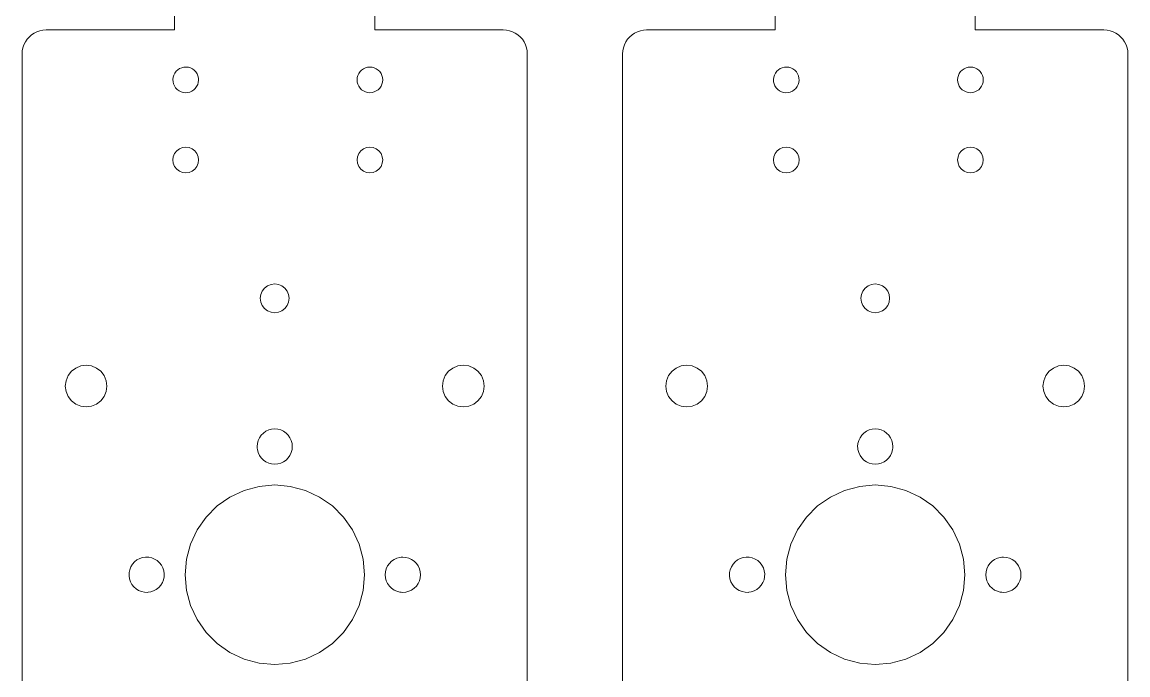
# Model space of a CAD drawing. Extents: x -705 to -543, y 1045 to 1860.
# Drawn here: x -681.2 to -543.1, y 1105.7 to 1187.2 of the extents above; entities that cross this region are included whole.
import ezdxf

# ---------------------------------------------------------------- set-up
doc = ezdxf.new("R2010")
doc.units = 0
doc.layers.add('Layer0', color=7, linetype='BYLAYER', lineweight=5)

msp = doc.modelspace()

# ---------------------------------------------------------------- linework, layer by layer
at = {"layer": 'Layer0'}
for p, q in [((-662.11, 1188.21), (-662.11, 1186.21)), ((-637.11, 1188.21), (-637.11, 1186.21)), ((-587.11, 1188.21), (-587.11, 1186.21)), ((-562.11, 1188.21), (-562.11, 1186.21)), ((-680.75, 1184.71), (-680.54, 1185.04)), ((-680.54, 1185.04), (-680.28, 1185.33)), ((-680.28, 1185.33), (-679.98, 1185.59)), ((-679.98, 1185.59), (-679.66, 1185.81)), ((-679.66, 1185.81), (-679.3, 1185.98)), ((-679.3, 1185.98), (-678.93, 1186.11)), ((-678.93, 1186.11), (-678.55, 1186.18)), ((-678.55, 1186.18), (-678.16, 1186.21)), ((-662.11, 1186.21), (-678.16, 1186.21)), ((-637.11, 1186.21), (-621.06, 1186.21)), ((-620.66, 1186.18), (-621.06, 1186.21)), ((-620.28, 1186.11), (-620.66, 1186.18)), ((-619.91, 1185.98), (-620.28, 1186.11)), ((-619.56, 1185.81), (-619.91, 1185.98)), ((-619.23, 1185.59), (-619.56, 1185.81)), ((-618.93, 1185.33), (-619.23, 1185.59)), ((-618.68, 1185.04), (-618.93, 1185.33)), ((-618.46, 1184.71), (-618.68, 1185.04)), ((-605.75, 1184.71), (-605.54, 1185.04)), ((-605.54, 1185.04), (-605.28, 1185.33)), ((-605.28, 1185.33), (-604.98, 1185.59)), ((-604.98, 1185.59), (-604.66, 1185.81)), ((-604.66, 1185.81), (-604.3, 1185.98)), ((-604.3, 1185.98), (-603.93, 1186.11)), ((-603.93, 1186.11), (-603.55, 1186.18)), ((-603.55, 1186.18), (-603.16, 1186.21)), ((-587.11, 1186.21), (-603.16, 1186.21)), ((-562.11, 1186.21), (-546.06, 1186.21)), ((-545.66, 1186.18), (-546.06, 1186.21)), ((-545.28, 1186.11), (-545.66, 1186.18)), ((-544.91, 1185.98), (-545.28, 1186.11)), ((-544.56, 1185.81), (-544.91, 1185.98)), ((-544.23, 1185.59), (-544.56, 1185.81)), ((-543.93, 1185.33), (-544.23, 1185.59)), ((-543.68, 1185.04), (-543.93, 1185.33)), ((-543.46, 1184.71), (-543.68, 1185.04)), ((-681.16, 1183.21), (-681.13, 1183.6)), ((-681.13, 1183.6), (-681.05, 1183.99)), ((-681.05, 1183.99), (-680.93, 1184.36)), ((-680.93, 1184.36), (-680.75, 1184.71)), ((-618.28, 1184.36), (-618.46, 1184.71)), ((-618.16, 1183.99), (-618.28, 1184.36)), ((-618.08, 1183.6), (-618.16, 1183.99)), ((-618.06, 1183.21), (-618.08, 1183.6)), ((-606.16, 1183.21), (-606.13, 1183.6)), ((-606.13, 1183.6), (-606.05, 1183.99)), ((-606.05, 1183.99), (-605.93, 1184.36)), ((-605.93, 1184.36), (-605.75, 1184.71)), ((-543.28, 1184.36), (-543.46, 1184.71)), ((-543.16, 1183.99), (-543.28, 1184.36)), ((-543.08, 1183.6), (-543.16, 1183.99)), ((-543.06, 1183.21), (-543.08, 1183.6)), ((-681.16, 1183.21), (-681.16, 1083.66)), ((-618.06, 1154.71), (-618.06, 1183.21)), ((-606.16, 1183.21), (-606.16, 1083.66)), ((-543.06, 1154.71), (-543.06, 1183.21)), ((-662.08, 1180.82), (-662.21, 1180.57)), ((-661.91, 1181.05), (-662.08, 1180.82)), ((-661.71, 1181.24), (-661.91, 1181.05)), ((-661.48, 1181.39), (-661.71, 1181.24)), ((-661.22, 1181.5), (-661.48, 1181.39)), ((-660.95, 1181.56), (-661.22, 1181.5)), ((-660.67, 1181.58), (-660.95, 1181.56)), ((-660.39, 1181.55), (-660.67, 1181.58)), ((-660.13, 1181.47), (-660.39, 1181.55)), ((-659.88, 1181.34), (-660.13, 1181.47)), ((-659.65, 1181.17), (-659.88, 1181.34)), ((-659.46, 1180.97), (-659.65, 1181.17)), ((-659.31, 1180.74), (-659.46, 1180.97)), ((-639.11, 1180.78), (-639.22, 1180.53)), ((-638.95, 1181.01), (-639.11, 1180.78)), ((-638.75, 1181.21), (-638.95, 1181.01)), ((-638.52, 1181.37), (-638.75, 1181.21)), ((-638.27, 1181.48), (-638.52, 1181.37)), ((-638, 1181.56), (-638.27, 1181.48)), ((-637.72, 1181.58), (-638, 1181.56)), ((-637.44, 1181.56), (-637.72, 1181.58)), ((-637.17, 1181.48), (-637.44, 1181.56)), ((-636.92, 1181.37), (-637.17, 1181.48)), ((-636.69, 1181.21), (-636.92, 1181.37)), ((-636.49, 1181.01), (-636.69, 1181.21)), ((-636.33, 1180.78), (-636.49, 1181.01)), ((-636.22, 1180.53), (-636.33, 1180.78)), ((-587.08, 1180.82), (-587.21, 1180.57)), ((-586.91, 1181.05), (-587.08, 1180.82)), ((-586.71, 1181.24), (-586.91, 1181.05)), ((-586.48, 1181.39), (-586.71, 1181.24)), ((-586.22, 1181.5), (-586.48, 1181.39)), ((-585.95, 1181.56), (-586.22, 1181.5)), ((-585.67, 1181.58), (-585.95, 1181.56)), ((-585.39, 1181.55), (-585.67, 1181.58)), ((-585.13, 1181.47), (-585.39, 1181.55)), ((-584.88, 1181.34), (-585.13, 1181.47)), ((-584.65, 1181.17), (-584.88, 1181.34)), ((-584.46, 1180.97), (-584.65, 1181.17)), ((-584.31, 1180.74), (-584.46, 1180.97)), ((-564.11, 1180.78), (-564.22, 1180.53)), ((-563.95, 1181.01), (-564.11, 1180.78)), ((-563.75, 1181.21), (-563.95, 1181.01)), ((-563.52, 1181.37), (-563.75, 1181.21)), ((-563.27, 1181.48), (-563.52, 1181.37)), ((-563, 1181.56), (-563.27, 1181.48)), ((-562.72, 1181.58), (-563, 1181.56)), ((-562.44, 1181.56), (-562.72, 1181.58)), ((-562.17, 1181.48), (-562.44, 1181.56)), ((-561.92, 1181.37), (-562.17, 1181.48)), ((-561.69, 1181.21), (-561.92, 1181.37)), ((-561.49, 1181.01), (-561.69, 1181.21)), ((-561.33, 1180.78), (-561.49, 1181.01)), ((-561.22, 1180.53), (-561.33, 1180.78)), ((-662.29, 1180.31), (-662.32, 1180.03)), ((-662.32, 1180.03), (-662.3, 1179.75)), ((-662.3, 1179.75), (-662.24, 1179.48)), ((-662.21, 1180.57), (-662.29, 1180.31)), ((-662.24, 1179.48), (-662.13, 1179.22)), ((-659.36, 1179.14), (-659.23, 1179.39)), ((-659.2, 1180.48), (-659.31, 1180.74)), ((-659.23, 1179.39), (-659.15, 1179.65)), ((-659.14, 1180.21), (-659.2, 1180.48)), ((-659.15, 1179.65), (-659.12, 1179.93)), ((-659.12, 1179.93), (-659.14, 1180.21)), ((-639.3, 1180.26), (-639.32, 1179.98)), ((-639.32, 1179.98), (-639.3, 1179.7)), ((-639.22, 1180.53), (-639.3, 1180.26)), ((-639.3, 1179.7), (-639.22, 1179.43)), ((-639.22, 1179.43), (-639.11, 1179.18)), ((-636.33, 1179.18), (-636.22, 1179.43)), ((-636.14, 1180.26), (-636.22, 1180.53)), ((-636.22, 1179.43), (-636.14, 1179.7)), ((-636.12, 1179.98), (-636.14, 1180.26)), ((-636.14, 1179.7), (-636.12, 1179.98)), ((-587.29, 1180.31), (-587.32, 1180.03)), ((-587.32, 1180.03), (-587.3, 1179.75)), ((-587.3, 1179.75), (-587.24, 1179.48)), ((-587.21, 1180.57), (-587.29, 1180.31)), ((-587.24, 1179.48), (-587.13, 1179.22)), ((-584.36, 1179.14), (-584.23, 1179.39)), ((-584.2, 1180.48), (-584.31, 1180.74)), ((-584.23, 1179.39), (-584.15, 1179.65)), ((-584.14, 1180.21), (-584.2, 1180.48)), ((-584.15, 1179.65), (-584.12, 1179.93)), ((-584.12, 1179.93), (-584.14, 1180.21)), ((-564.3, 1180.26), (-564.32, 1179.98)), ((-564.32, 1179.98), (-564.3, 1179.7)), ((-564.22, 1180.53), (-564.3, 1180.26)), ((-564.3, 1179.7), (-564.22, 1179.43)), ((-564.22, 1179.43), (-564.11, 1179.18)), ((-561.33, 1179.18), (-561.22, 1179.43)), ((-561.14, 1180.26), (-561.22, 1180.53)), ((-561.22, 1179.43), (-561.14, 1179.7)), ((-561.12, 1179.98), (-561.14, 1180.26)), ((-561.14, 1179.7), (-561.12, 1179.98)), ((-662.13, 1179.22), (-661.98, 1178.99)), ((-661.98, 1178.99), (-661.79, 1178.79)), ((-661.79, 1178.79), (-661.56, 1178.62)), ((-661.56, 1178.62), (-661.31, 1178.49)), ((-661.31, 1178.49), (-661.05, 1178.41)), ((-661.05, 1178.41), (-660.77, 1178.38)), ((-660.77, 1178.38), (-660.49, 1178.4)), ((-660.49, 1178.4), (-660.22, 1178.46)), ((-660.22, 1178.46), (-659.96, 1178.57)), ((-659.96, 1178.57), (-659.73, 1178.72)), ((-659.73, 1178.72), (-659.53, 1178.91)), ((-659.53, 1178.91), (-659.36, 1179.14)), ((-639.11, 1179.18), (-638.95, 1178.95)), ((-638.95, 1178.95), (-638.75, 1178.75)), ((-638.75, 1178.75), (-638.52, 1178.59)), ((-638.52, 1178.59), (-638.27, 1178.48)), ((-638.27, 1178.48), (-638, 1178.4)), ((-638, 1178.4), (-637.72, 1178.38)), ((-637.72, 1178.38), (-637.44, 1178.4)), ((-637.44, 1178.4), (-637.17, 1178.48)), ((-637.17, 1178.48), (-636.92, 1178.59)), ((-636.92, 1178.59), (-636.69, 1178.75)), ((-636.69, 1178.75), (-636.49, 1178.95)), ((-636.49, 1178.95), (-636.33, 1179.18)), ((-587.13, 1179.22), (-586.98, 1178.99)), ((-586.98, 1178.99), (-586.79, 1178.79)), ((-586.79, 1178.79), (-586.56, 1178.62)), ((-586.56, 1178.62), (-586.31, 1178.49)), ((-586.31, 1178.49), (-586.05, 1178.41)), ((-586.05, 1178.41), (-585.77, 1178.38)), ((-585.77, 1178.38), (-585.49, 1178.4)), ((-585.49, 1178.4), (-585.22, 1178.46)), ((-585.22, 1178.46), (-584.96, 1178.57)), ((-584.96, 1178.57), (-584.73, 1178.72)), ((-584.73, 1178.72), (-584.53, 1178.91)), ((-584.53, 1178.91), (-584.36, 1179.14)), ((-564.11, 1179.18), (-563.95, 1178.95)), ((-563.95, 1178.95), (-563.75, 1178.75)), ((-563.75, 1178.75), (-563.52, 1178.59)), ((-563.52, 1178.59), (-563.27, 1178.48)), ((-563.27, 1178.48), (-563, 1178.4)), ((-563, 1178.4), (-562.72, 1178.38)), ((-562.72, 1178.38), (-562.44, 1178.4)), ((-562.44, 1178.4), (-562.17, 1178.48)), ((-562.17, 1178.48), (-561.92, 1178.59)), ((-561.92, 1178.59), (-561.69, 1178.75)), ((-561.69, 1178.75), (-561.49, 1178.95)), ((-561.49, 1178.95), (-561.33, 1179.18)), ((-662.11, 1170.78), (-661.85, 1171.11)), ((-661.85, 1171.11), (-661.52, 1171.37)), ((-661.52, 1171.37), (-661.13, 1171.53)), ((-661.13, 1171.53), (-660.72, 1171.58)), ((-660.72, 1171.58), (-660.31, 1171.53)), ((-660.31, 1171.53), (-659.92, 1171.37)), ((-659.92, 1171.37), (-659.59, 1171.11)), ((-659.59, 1171.11), (-659.33, 1170.78)), ((-639.11, 1170.78), (-638.85, 1171.11)), ((-638.85, 1171.11), (-638.52, 1171.37)), ((-638.52, 1171.37), (-638.13, 1171.53)), ((-638.13, 1171.53), (-637.72, 1171.58)), ((-637.72, 1171.58), (-637.31, 1171.53)), ((-637.31, 1171.53), (-636.92, 1171.37)), ((-636.92, 1171.37), (-636.59, 1171.11)), ((-636.59, 1171.11), (-636.33, 1170.78)), ((-587.11, 1170.78), (-586.85, 1171.11)), ((-586.85, 1171.11), (-586.52, 1171.37)), ((-586.52, 1171.37), (-586.13, 1171.53)), ((-586.13, 1171.53), (-585.72, 1171.58)), ((-585.72, 1171.58), (-585.31, 1171.53)), ((-585.31, 1171.53), (-584.92, 1171.37)), ((-584.92, 1171.37), (-584.59, 1171.11)), ((-584.59, 1171.11), (-584.33, 1170.78)), ((-564.11, 1170.78), (-563.85, 1171.11)), ((-563.85, 1171.11), (-563.52, 1171.37)), ((-563.52, 1171.37), (-563.13, 1171.53)), ((-563.13, 1171.53), (-562.72, 1171.58)), ((-562.72, 1171.58), (-562.31, 1171.53)), ((-562.31, 1171.53), (-561.92, 1171.37)), ((-561.92, 1171.37), (-561.59, 1171.11)), ((-561.59, 1171.11), (-561.33, 1170.78)), ((-662.32, 1169.98), (-662.27, 1170.39)), ((-662.27, 1169.57), (-662.32, 1169.98)), ((-662.27, 1170.39), (-662.11, 1170.78)), ((-659.33, 1170.78), (-659.17, 1170.39)), ((-659.17, 1170.39), (-659.12, 1169.98)), ((-659.12, 1169.98), (-659.17, 1169.57)), ((-639.32, 1169.98), (-639.27, 1170.39)), ((-639.27, 1169.57), (-639.32, 1169.98)), ((-639.27, 1170.39), (-639.11, 1170.78)), ((-636.33, 1170.78), (-636.17, 1170.39)), ((-636.17, 1170.39), (-636.12, 1169.98)), ((-636.12, 1169.98), (-636.17, 1169.57)), ((-587.32, 1169.98), (-587.27, 1170.39)), ((-587.27, 1169.57), (-587.32, 1169.98)), ((-587.27, 1170.39), (-587.11, 1170.78)), ((-584.33, 1170.78), (-584.17, 1170.39)), ((-584.17, 1170.39), (-584.12, 1169.98)), ((-584.12, 1169.98), (-584.17, 1169.57)), ((-564.32, 1169.98), (-564.27, 1170.39)), ((-564.27, 1169.57), (-564.32, 1169.98)), ((-564.27, 1170.39), (-564.11, 1170.78)), ((-561.33, 1170.78), (-561.17, 1170.39)), ((-561.17, 1170.39), (-561.12, 1169.98)), ((-561.12, 1169.98), (-561.17, 1169.57)), ((-662.11, 1169.18), (-662.27, 1169.57)), ((-661.85, 1168.85), (-662.11, 1169.18)), ((-661.52, 1168.59), (-661.85, 1168.85)), ((-661.13, 1168.43), (-661.52, 1168.59)), ((-660.72, 1168.38), (-661.13, 1168.43)), ((-660.31, 1168.43), (-660.72, 1168.38)), ((-659.92, 1168.59), (-660.31, 1168.43)), ((-659.59, 1168.85), (-659.92, 1168.59)), ((-659.33, 1169.18), (-659.59, 1168.85)), ((-659.17, 1169.57), (-659.33, 1169.18)), ((-639.11, 1169.18), (-639.27, 1169.57)), ((-638.85, 1168.85), (-639.11, 1169.18)), ((-638.52, 1168.59), (-638.85, 1168.85)), ((-638.13, 1168.43), (-638.52, 1168.59)), ((-637.72, 1168.38), (-638.13, 1168.43)), ((-637.31, 1168.43), (-637.72, 1168.38)), ((-636.92, 1168.59), (-637.31, 1168.43)), ((-636.59, 1168.85), (-636.92, 1168.59)), ((-636.33, 1169.18), (-636.59, 1168.85)), ((-636.17, 1169.57), (-636.33, 1169.18)), ((-587.11, 1169.18), (-587.27, 1169.57)), ((-586.85, 1168.85), (-587.11, 1169.18)), ((-586.52, 1168.59), (-586.85, 1168.85)), ((-586.13, 1168.43), (-586.52, 1168.59)), ((-585.72, 1168.38), (-586.13, 1168.43)), ((-585.31, 1168.43), (-585.72, 1168.38)), ((-584.92, 1168.59), (-585.31, 1168.43)), ((-584.59, 1168.85), (-584.92, 1168.59)), ((-584.33, 1169.18), (-584.59, 1168.85)), ((-584.17, 1169.57), (-584.33, 1169.18)), ((-564.11, 1169.18), (-564.27, 1169.57)), ((-563.85, 1168.85), (-564.11, 1169.18)), ((-563.52, 1168.59), (-563.85, 1168.85)), ((-563.13, 1168.43), (-563.52, 1168.59)), ((-562.72, 1168.38), (-563.13, 1168.43)), ((-562.31, 1168.43), (-562.72, 1168.38)), ((-561.92, 1168.59), (-562.31, 1168.43)), ((-561.59, 1168.85), (-561.92, 1168.59)), ((-561.33, 1169.18), (-561.59, 1168.85)), ((-561.17, 1169.57), (-561.33, 1169.18)), ((-618.06, 1122.35), (-618.06, 1154.71)), ((-543.06, 1122.35), (-543.06, 1154.71)), ((-651.41, 1152.71), (-651.34, 1153.17)), ((-651.34, 1153.17), (-651.16, 1153.61)), ((-651.16, 1153.61), (-650.88, 1153.98)), ((-650.88, 1153.98), (-650.51, 1154.27)), ((-650.51, 1154.27), (-650.07, 1154.45)), ((-650.07, 1154.45), (-649.61, 1154.51)), ((-649.61, 1154.51), (-649.14, 1154.45)), ((-649.14, 1154.45), (-648.71, 1154.27)), ((-648.71, 1154.27), (-648.33, 1153.98)), ((-648.33, 1153.98), (-648.05, 1153.61)), ((-648.05, 1153.61), (-647.87, 1153.17)), ((-647.87, 1153.17), (-647.81, 1152.71)), ((-576.41, 1152.71), (-576.34, 1153.17)), ((-576.34, 1153.17), (-576.16, 1153.61)), ((-576.16, 1153.61), (-575.88, 1153.98)), ((-575.88, 1153.98), (-575.51, 1154.27)), ((-575.51, 1154.27), (-575.07, 1154.45)), ((-575.07, 1154.45), (-574.61, 1154.51)), ((-574.61, 1154.51), (-574.14, 1154.45)), ((-574.14, 1154.45), (-573.71, 1154.27)), ((-573.71, 1154.27), (-573.33, 1153.98)), ((-573.33, 1153.98), (-573.05, 1153.61)), ((-573.05, 1153.61), (-572.87, 1153.17)), ((-572.87, 1153.17), (-572.81, 1152.71)), ((-651.34, 1152.24), (-651.41, 1152.71)), ((-651.16, 1151.81), (-651.34, 1152.24)), ((-650.88, 1151.44), (-651.16, 1151.81)), ((-648.05, 1151.81), (-648.33, 1151.44)), ((-647.87, 1152.24), (-648.05, 1151.81)), ((-647.81, 1152.71), (-647.87, 1152.24)), ((-576.34, 1152.24), (-576.41, 1152.71)), ((-576.16, 1151.81), (-576.34, 1152.24)), ((-575.88, 1151.44), (-576.16, 1151.81)), ((-573.05, 1151.81), (-573.33, 1151.44)), ((-572.87, 1152.24), (-573.05, 1151.81)), ((-572.81, 1152.71), (-572.87, 1152.24)), ((-650.51, 1151.15), (-650.88, 1151.44)), ((-650.07, 1150.97), (-650.51, 1151.15)), ((-649.61, 1150.91), (-650.07, 1150.97)), ((-649.14, 1150.97), (-649.61, 1150.91)), ((-648.71, 1151.15), (-649.14, 1150.97)), ((-648.33, 1151.44), (-648.71, 1151.15)), ((-575.51, 1151.15), (-575.88, 1151.44)), ((-575.07, 1150.97), (-575.51, 1151.15)), ((-574.61, 1150.91), (-575.07, 1150.97)), ((-574.14, 1150.97), (-574.61, 1150.91)), ((-573.71, 1151.15), (-574.14, 1150.97)), ((-573.33, 1151.44), (-573.71, 1151.15)), ((-675.41, 1143.06), (-674.99, 1143.6)), ((-674.99, 1143.6), (-674.46, 1144.01)), ((-674.46, 1144.01), (-673.83, 1144.27)), ((-673.83, 1144.27), (-673.16, 1144.36)), ((-673.16, 1144.36), (-672.48, 1144.27)), ((-672.48, 1144.27), (-671.86, 1144.01)), ((-671.86, 1144.01), (-671.32, 1143.6)), ((-671.32, 1143.6), (-670.9, 1143.06)), ((-628.31, 1143.06), (-627.89, 1143.6)), ((-627.89, 1143.6), (-627.36, 1144.01)), ((-627.36, 1144.01), (-626.73, 1144.27)), ((-626.73, 1144.27), (-626.06, 1144.36)), ((-626.06, 1144.36), (-625.38, 1144.27)), ((-625.38, 1144.27), (-624.76, 1144.01)), ((-624.76, 1144.01), (-624.22, 1143.6)), ((-624.22, 1143.6), (-623.8, 1143.06)), ((-600.41, 1143.06), (-599.99, 1143.6)), ((-599.99, 1143.6), (-599.46, 1144.01)), ((-599.46, 1144.01), (-598.83, 1144.27)), ((-598.83, 1144.27), (-598.16, 1144.36)), ((-598.16, 1144.36), (-597.48, 1144.27)), ((-597.48, 1144.27), (-596.86, 1144.01)), ((-596.86, 1144.01), (-596.32, 1143.6)), ((-596.32, 1143.6), (-595.9, 1143.06)), ((-553.31, 1143.06), (-552.89, 1143.6)), ((-552.89, 1143.6), (-552.36, 1144.01)), ((-552.36, 1144.01), (-551.73, 1144.27)), ((-551.73, 1144.27), (-551.06, 1144.36)), ((-551.06, 1144.36), (-550.38, 1144.27)), ((-550.38, 1144.27), (-549.76, 1144.01)), ((-549.76, 1144.01), (-549.22, 1143.6)), ((-549.22, 1143.6), (-548.8, 1143.06)), ((-675.76, 1141.76), (-675.67, 1142.43)), ((-675.67, 1142.43), (-675.41, 1143.06)), ((-670.9, 1143.06), (-670.64, 1142.43)), ((-670.64, 1142.43), (-670.56, 1141.76)), ((-628.66, 1141.76), (-628.57, 1142.43)), ((-628.57, 1142.43), (-628.31, 1143.06)), ((-623.8, 1143.06), (-623.54, 1142.43)), ((-623.54, 1142.43), (-623.46, 1141.76)), ((-600.76, 1141.76), (-600.67, 1142.43)), ((-600.67, 1142.43), (-600.41, 1143.06)), ((-595.9, 1143.06), (-595.64, 1142.43)), ((-595.64, 1142.43), (-595.56, 1141.76)), ((-553.66, 1141.76), (-553.57, 1142.43)), ((-553.57, 1142.43), (-553.31, 1143.06)), ((-548.8, 1143.06), (-548.54, 1142.43)), ((-548.54, 1142.43), (-548.46, 1141.76)), ((-675.67, 1141.09), (-675.76, 1141.76)), ((-675.41, 1140.46), (-675.67, 1141.09)), ((-670.64, 1141.09), (-670.9, 1140.46)), ((-670.56, 1141.76), (-670.64, 1141.09)), ((-628.57, 1141.09), (-628.66, 1141.76)), ((-628.31, 1140.46), (-628.57, 1141.09)), ((-623.54, 1141.09), (-623.8, 1140.46)), ((-623.46, 1141.76), (-623.54, 1141.09)), ((-600.67, 1141.09), (-600.76, 1141.76)), ((-600.41, 1140.46), (-600.67, 1141.09)), ((-595.64, 1141.09), (-595.9, 1140.46)), ((-595.56, 1141.76), (-595.64, 1141.09)), ((-553.57, 1141.09), (-553.66, 1141.76)), ((-553.31, 1140.46), (-553.57, 1141.09)), ((-548.54, 1141.09), (-548.8, 1140.46)), ((-548.46, 1141.76), (-548.54, 1141.09)), ((-674.99, 1139.92), (-675.41, 1140.46)), ((-674.46, 1139.51), (-674.99, 1139.92)), ((-673.83, 1139.25), (-674.46, 1139.51)), ((-671.86, 1139.51), (-672.48, 1139.25)), ((-671.32, 1139.92), (-671.86, 1139.51)), ((-670.9, 1140.46), (-671.32, 1139.92)), ((-627.89, 1139.92), (-628.31, 1140.46)), ((-627.36, 1139.51), (-627.89, 1139.92)), ((-626.73, 1139.25), (-627.36, 1139.51)), ((-624.76, 1139.51), (-625.38, 1139.25)), ((-624.22, 1139.92), (-624.76, 1139.51)), ((-623.8, 1140.46), (-624.22, 1139.92)), ((-599.99, 1139.92), (-600.41, 1140.46)), ((-599.46, 1139.51), (-599.99, 1139.92)), ((-598.83, 1139.25), (-599.46, 1139.51)), ((-596.86, 1139.51), (-597.48, 1139.25)), ((-596.32, 1139.92), (-596.86, 1139.51)), ((-595.9, 1140.46), (-596.32, 1139.92)), ((-552.89, 1139.92), (-553.31, 1140.46)), ((-552.36, 1139.51), (-552.89, 1139.92)), ((-551.73, 1139.25), (-552.36, 1139.51)), ((-549.76, 1139.51), (-550.38, 1139.25)), ((-549.22, 1139.92), (-549.76, 1139.51)), ((-548.8, 1140.46), (-549.22, 1139.92)), ((-673.16, 1139.16), (-673.83, 1139.25)), ((-672.48, 1139.25), (-673.16, 1139.16)), ((-626.06, 1139.16), (-626.73, 1139.25)), ((-625.38, 1139.25), (-626.06, 1139.16)), ((-598.16, 1139.16), (-598.83, 1139.25)), ((-597.48, 1139.25), (-598.16, 1139.16)), ((-551.06, 1139.16), (-551.73, 1139.25)), ((-550.38, 1139.25), (-551.06, 1139.16)), ((-651.51, 1135.31), (-651.67, 1134.96)), ((-651.29, 1135.62), (-651.51, 1135.31)), ((-651.02, 1135.89), (-651.29, 1135.62)), ((-650.71, 1136.11), (-651.02, 1135.89)), ((-650.36, 1136.28), (-650.71, 1136.11)), ((-649.99, 1136.38), (-650.36, 1136.28)), ((-649.61, 1136.41), (-649.99, 1136.38)), ((-649.22, 1136.38), (-649.61, 1136.41)), ((-648.85, 1136.28), (-649.22, 1136.38)), ((-648.51, 1136.11), (-648.85, 1136.28)), ((-648.19, 1135.89), (-648.51, 1136.11)), ((-647.92, 1135.62), (-648.19, 1135.89)), ((-647.7, 1135.31), (-647.92, 1135.62)), ((-647.54, 1134.96), (-647.7, 1135.31)), ((-576.51, 1135.31), (-576.67, 1134.96)), ((-576.29, 1135.62), (-576.51, 1135.31)), ((-576.02, 1135.89), (-576.29, 1135.62)), ((-575.71, 1136.11), (-576.02, 1135.89)), ((-575.36, 1136.28), (-575.71, 1136.11)), ((-574.99, 1136.38), (-575.36, 1136.28)), ((-574.61, 1136.41), (-574.99, 1136.38)), ((-574.22, 1136.38), (-574.61, 1136.41)), ((-573.85, 1136.28), (-574.22, 1136.38)), ((-573.51, 1136.11), (-573.85, 1136.28)), ((-573.19, 1135.89), (-573.51, 1136.11)), ((-572.92, 1135.62), (-573.19, 1135.89)), ((-572.7, 1135.31), (-572.92, 1135.62)), ((-572.54, 1134.96), (-572.7, 1135.31)), ((-651.77, 1134.59), (-651.81, 1134.21)), ((-651.81, 1134.21), (-651.79, 1134.02)), ((-651.79, 1134.02), (-651.77, 1133.83)), ((-651.67, 1134.96), (-651.77, 1134.59)), ((-651.77, 1133.83), (-651.67, 1133.46)), ((-647.44, 1134.59), (-647.54, 1134.96)), ((-647.54, 1133.46), (-647.44, 1133.83)), ((-647.41, 1134.21), (-647.44, 1134.59)), ((-647.44, 1133.83), (-647.42, 1134.02)), ((-647.42, 1134.02), (-647.41, 1134.21)), ((-576.77, 1134.59), (-576.81, 1134.21)), ((-576.81, 1134.21), (-576.79, 1134.02)), ((-576.79, 1134.02), (-576.77, 1133.83)), ((-576.67, 1134.96), (-576.77, 1134.59)), ((-576.77, 1133.83), (-576.67, 1133.46)), ((-572.44, 1134.59), (-572.54, 1134.96)), ((-572.54, 1133.46), (-572.44, 1133.83)), ((-572.41, 1134.21), (-572.44, 1134.59)), ((-572.44, 1133.83), (-572.42, 1134.02)), ((-572.42, 1134.02), (-572.41, 1134.21)), ((-651.67, 1133.46), (-651.51, 1133.11)), ((-651.51, 1133.11), (-651.29, 1132.79)), ((-651.29, 1132.79), (-651.02, 1132.52)), ((-651.02, 1132.52), (-650.71, 1132.3)), ((-648.51, 1132.3), (-648.19, 1132.52)), ((-648.19, 1132.52), (-647.92, 1132.79)), ((-647.92, 1132.79), (-647.7, 1133.11)), ((-647.7, 1133.11), (-647.54, 1133.46)), ((-576.67, 1133.46), (-576.51, 1133.11)), ((-576.51, 1133.11), (-576.29, 1132.79)), ((-576.29, 1132.79), (-576.02, 1132.52)), ((-576.02, 1132.52), (-575.71, 1132.3)), ((-573.51, 1132.3), (-573.19, 1132.52)), ((-573.19, 1132.52), (-572.92, 1132.79)), ((-572.92, 1132.79), (-572.7, 1133.11)), ((-572.7, 1133.11), (-572.54, 1133.46)), ((-650.71, 1132.3), (-650.36, 1132.14)), ((-650.36, 1132.14), (-649.99, 1132.04)), ((-649.99, 1132.04), (-649.61, 1132.01)), ((-649.61, 1132.01), (-649.22, 1132.04)), ((-649.22, 1132.04), (-648.85, 1132.14)), ((-648.85, 1132.14), (-648.51, 1132.3)), ((-575.71, 1132.3), (-575.36, 1132.14)), ((-575.36, 1132.14), (-574.99, 1132.04)), ((-574.99, 1132.04), (-574.61, 1132.01)), ((-574.61, 1132.01), (-574.22, 1132.04)), ((-574.22, 1132.04), (-573.85, 1132.14)), ((-573.85, 1132.14), (-573.51, 1132.3)), ((-655.21, 1127.91), (-653.44, 1128.73)), ((-653.44, 1128.73), (-651.55, 1129.24)), ((-651.55, 1129.24), (-649.61, 1129.41)), ((-649.61, 1129.41), (-647.66, 1129.24)), ((-647.66, 1129.24), (-645.77, 1128.73)), ((-645.77, 1128.73), (-644.01, 1127.91)), ((-580.21, 1127.91), (-578.44, 1128.73)), ((-578.44, 1128.73), (-576.55, 1129.24)), ((-576.55, 1129.24), (-574.61, 1129.41)), ((-574.61, 1129.41), (-572.66, 1129.24)), ((-572.66, 1129.24), (-570.77, 1128.73)), ((-570.77, 1128.73), (-569.01, 1127.91)), ((-656.8, 1126.79), (-655.21, 1127.91)), ((-644.01, 1127.91), (-642.41, 1126.79)), ((-581.8, 1126.79), (-580.21, 1127.91)), ((-569.01, 1127.91), (-567.41, 1126.79)), ((-658.19, 1125.41), (-656.8, 1126.79)), ((-642.41, 1126.79), (-641.03, 1125.41)), ((-583.19, 1125.41), (-581.8, 1126.79)), ((-567.41, 1126.79), (-566.03, 1125.41)), ((-659.31, 1123.81), (-658.19, 1125.41)), ((-641.03, 1125.41), (-639.91, 1123.81)), ((-584.31, 1123.81), (-583.19, 1125.41)), ((-566.03, 1125.41), (-564.91, 1123.81)), ((-660.13, 1122.04), (-659.31, 1123.81)), ((-639.91, 1123.81), (-639.08, 1122.04)), ((-585.13, 1122.04), (-584.31, 1123.81)), ((-564.91, 1123.81), (-564.08, 1122.04)), ((-660.64, 1120.15), (-660.13, 1122.04)), ((-639.08, 1122.04), (-638.58, 1120.15)), ((-618.06, 1122.35), (-618.06, 1114.77)), ((-585.64, 1120.15), (-585.13, 1122.04)), ((-564.08, 1122.04), (-563.58, 1120.15)), ((-543.06, 1122.35), (-543.06, 1114.77)), ((-666.81, 1120.05), (-667.11, 1119.81)), ((-666.47, 1120.23), (-666.81, 1120.05)), ((-666.11, 1120.35), (-666.47, 1120.23)), ((-665.73, 1120.41), (-666.11, 1120.35)), ((-665.41, 1120.4), (-665.73, 1120.41)), ((-665.34, 1120.39), (-665.41, 1120.4)), ((-664.97, 1120.31), (-665.34, 1120.39)), ((-664.61, 1120.17), (-664.97, 1120.31)), ((-664.29, 1119.97), (-664.61, 1120.17)), ((-660.81, 1118.21), (-660.64, 1120.15)), ((-638.58, 1120.15), (-638.41, 1118.21)), ((-634.71, 1120.11), (-635.02, 1119.89)), ((-634.36, 1120.28), (-634.71, 1120.11)), ((-633.99, 1120.38), (-634.36, 1120.28)), ((-633.8, 1120.39), (-633.99, 1120.38)), ((-633.61, 1120.41), (-633.8, 1120.39)), ((-633.22, 1120.38), (-633.61, 1120.41)), ((-632.85, 1120.28), (-633.22, 1120.38)), ((-632.51, 1120.11), (-632.85, 1120.28)), ((-632.19, 1119.89), (-632.51, 1120.11)), ((-591.81, 1120.05), (-592.11, 1119.81)), ((-591.47, 1120.23), (-591.81, 1120.05)), ((-591.11, 1120.35), (-591.47, 1120.23)), ((-590.73, 1120.41), (-591.11, 1120.35)), ((-590.41, 1120.4), (-590.73, 1120.41)), ((-590.34, 1120.39), (-590.41, 1120.4)), ((-589.97, 1120.31), (-590.34, 1120.39)), ((-589.61, 1120.17), (-589.97, 1120.31)), ((-589.29, 1119.97), (-589.61, 1120.17)), ((-585.81, 1118.21), (-585.64, 1120.15)), ((-563.58, 1120.15), (-563.41, 1118.21)), ((-559.71, 1120.11), (-560.02, 1119.89)), ((-559.36, 1120.28), (-559.71, 1120.11)), ((-558.99, 1120.38), (-559.36, 1120.28)), ((-558.8, 1120.39), (-558.99, 1120.38)), ((-558.61, 1120.41), (-558.8, 1120.39)), ((-558.22, 1120.38), (-558.61, 1120.41)), ((-557.85, 1120.28), (-558.22, 1120.38)), ((-557.51, 1120.11), (-557.85, 1120.28)), ((-557.19, 1119.89), (-557.51, 1120.11)), ((-667.71, 1118.84), (-667.79, 1118.47)), ((-667.57, 1119.2), (-667.71, 1118.84)), ((-667.37, 1119.53), (-667.57, 1119.2)), ((-667.11, 1119.81), (-667.37, 1119.53)), ((-664, 1119.71), (-664.29, 1119.97)), ((-663.76, 1119.41), (-664, 1119.71)), ((-663.58, 1119.08), (-663.76, 1119.41)), ((-663.46, 1118.71), (-663.58, 1119.08)), ((-663.41, 1118.33), (-663.46, 1118.71)), ((-635.67, 1118.96), (-635.77, 1118.59)), ((-635.51, 1119.31), (-635.67, 1118.96)), ((-635.29, 1119.62), (-635.51, 1119.31)), ((-635.02, 1119.89), (-635.29, 1119.62)), ((-631.92, 1119.62), (-632.19, 1119.89)), ((-631.7, 1119.31), (-631.92, 1119.62)), ((-631.54, 1118.96), (-631.7, 1119.31)), ((-631.44, 1118.59), (-631.54, 1118.96)), ((-592.71, 1118.84), (-592.79, 1118.47)), ((-592.57, 1119.2), (-592.71, 1118.84)), ((-592.37, 1119.53), (-592.57, 1119.2)), ((-592.11, 1119.81), (-592.37, 1119.53)), ((-589, 1119.71), (-589.29, 1119.97)), ((-588.76, 1119.41), (-589, 1119.71)), ((-588.58, 1119.08), (-588.76, 1119.41)), ((-588.46, 1118.71), (-588.58, 1119.08)), ((-588.41, 1118.33), (-588.46, 1118.71)), ((-560.67, 1118.96), (-560.77, 1118.59)), ((-560.51, 1119.31), (-560.67, 1118.96)), ((-560.29, 1119.62), (-560.51, 1119.31)), ((-560.02, 1119.89), (-560.29, 1119.62)), ((-556.92, 1119.62), (-557.19, 1119.89)), ((-556.7, 1119.31), (-556.92, 1119.62)), ((-556.54, 1118.96), (-556.7, 1119.31)), ((-556.44, 1118.59), (-556.54, 1118.96)), ((-667.79, 1118.47), (-667.8, 1118.09)), ((-667.8, 1118.09), (-667.75, 1117.71)), ((-667.75, 1117.71), (-667.63, 1117.34)), ((-667.63, 1117.34), (-667.45, 1117)), ((-663.64, 1117.22), (-663.5, 1117.57)), ((-663.5, 1117.57), (-663.42, 1117.95)), ((-663.42, 1117.95), (-663.41, 1118.33)), ((-660.64, 1116.26), (-660.81, 1118.21)), ((-638.41, 1118.21), (-638.58, 1116.26)), ((-635.77, 1118.59), (-635.81, 1118.21)), ((-635.81, 1118.21), (-635.77, 1117.83)), ((-635.77, 1117.83), (-635.67, 1117.46)), ((-635.67, 1117.46), (-635.51, 1117.11)), ((-631.7, 1117.11), (-631.54, 1117.46)), ((-631.54, 1117.46), (-631.44, 1117.83)), ((-631.41, 1118.21), (-631.44, 1118.59)), ((-631.44, 1117.83), (-631.41, 1118.21)), ((-592.79, 1118.47), (-592.8, 1118.09)), ((-592.8, 1118.09), (-592.75, 1117.71)), ((-592.75, 1117.71), (-592.63, 1117.34)), ((-592.63, 1117.34), (-592.45, 1117)), ((-588.64, 1117.22), (-588.5, 1117.57)), ((-588.5, 1117.57), (-588.42, 1117.95)), ((-588.42, 1117.95), (-588.41, 1118.33)), ((-585.64, 1116.26), (-585.81, 1118.21)), ((-563.41, 1118.21), (-563.58, 1116.26)), ((-560.77, 1118.59), (-560.81, 1118.21)), ((-560.81, 1118.21), (-560.77, 1117.83)), ((-560.77, 1117.83), (-560.67, 1117.46)), ((-560.67, 1117.46), (-560.51, 1117.11)), ((-556.7, 1117.11), (-556.54, 1117.46)), ((-556.54, 1117.46), (-556.44, 1117.83)), ((-556.41, 1118.21), (-556.44, 1118.59)), ((-556.44, 1117.83), (-556.41, 1118.21)), ((-667.45, 1117), (-667.21, 1116.7)), ((-667.21, 1116.7), (-666.92, 1116.45)), ((-666.92, 1116.45), (-666.6, 1116.25)), ((-666.6, 1116.25), (-666.24, 1116.1)), ((-666.24, 1116.1), (-665.87, 1116.02)), ((-665.87, 1116.02), (-665.48, 1116.01)), ((-665.48, 1116.01), (-665.41, 1116.02)), ((-665.41, 1116.02), (-665.1, 1116.07)), ((-665.1, 1116.07), (-664.74, 1116.19)), ((-664.74, 1116.19), (-664.4, 1116.37)), ((-664.4, 1116.37), (-664.1, 1116.6)), ((-664.1, 1116.6), (-663.84, 1116.89)), ((-663.84, 1116.89), (-663.64, 1117.22)), ((-660.13, 1114.38), (-660.64, 1116.26)), ((-638.58, 1116.26), (-639.08, 1114.38)), ((-635.51, 1117.11), (-635.29, 1116.79)), ((-635.29, 1116.79), (-635.02, 1116.52)), ((-635.02, 1116.52), (-634.71, 1116.3)), ((-634.71, 1116.3), (-634.36, 1116.14)), ((-634.36, 1116.14), (-633.99, 1116.04)), ((-633.99, 1116.04), (-633.8, 1116.03)), ((-633.8, 1116.03), (-633.61, 1116.01)), ((-633.61, 1116.01), (-633.22, 1116.04)), ((-633.22, 1116.04), (-632.85, 1116.14)), ((-632.85, 1116.14), (-632.51, 1116.3)), ((-632.51, 1116.3), (-632.19, 1116.52)), ((-632.19, 1116.52), (-631.92, 1116.79)), ((-631.92, 1116.79), (-631.7, 1117.11)), ((-592.45, 1117), (-592.21, 1116.7)), ((-592.21, 1116.7), (-591.92, 1116.45)), ((-591.92, 1116.45), (-591.6, 1116.25)), ((-591.6, 1116.25), (-591.24, 1116.1)), ((-591.24, 1116.1), (-590.87, 1116.02)), ((-590.87, 1116.02), (-590.48, 1116.01)), ((-590.48, 1116.01), (-590.41, 1116.02)), ((-590.41, 1116.02), (-590.1, 1116.07)), ((-590.1, 1116.07), (-589.74, 1116.19)), ((-589.74, 1116.19), (-589.4, 1116.37)), ((-589.4, 1116.37), (-589.1, 1116.6)), ((-589.1, 1116.6), (-588.84, 1116.89)), ((-588.84, 1116.89), (-588.64, 1117.22)), ((-585.13, 1114.38), (-585.64, 1116.26)), ((-563.58, 1116.26), (-564.08, 1114.38)), ((-560.51, 1117.11), (-560.29, 1116.79)), ((-560.29, 1116.79), (-560.02, 1116.52)), ((-560.02, 1116.52), (-559.71, 1116.3)), ((-559.71, 1116.3), (-559.36, 1116.14)), ((-559.36, 1116.14), (-558.99, 1116.04)), ((-558.99, 1116.04), (-558.8, 1116.03)), ((-558.8, 1116.03), (-558.61, 1116.01)), ((-558.61, 1116.01), (-558.22, 1116.04)), ((-558.22, 1116.04), (-557.85, 1116.14)), ((-557.85, 1116.14), (-557.51, 1116.3)), ((-557.51, 1116.3), (-557.19, 1116.52)), ((-557.19, 1116.52), (-556.92, 1116.79)), ((-556.92, 1116.79), (-556.7, 1117.11)), ((-618.06, 1083.66), (-618.06, 1114.77)), ((-543.06, 1083.66), (-543.06, 1114.77)), ((-659.31, 1112.61), (-660.13, 1114.38)), ((-639.08, 1114.38), (-639.91, 1112.61)), ((-584.31, 1112.61), (-585.13, 1114.38)), ((-564.08, 1114.38), (-564.91, 1112.61)), ((-658.19, 1111.01), (-659.31, 1112.61)), ((-639.91, 1112.61), (-641.03, 1111.01)), ((-583.19, 1111.01), (-584.31, 1112.61)), ((-564.91, 1112.61), (-566.03, 1111.01)), ((-656.8, 1109.63), (-658.19, 1111.01)), ((-641.03, 1111.01), (-642.41, 1109.63)), ((-581.8, 1109.63), (-583.19, 1111.01)), ((-566.03, 1111.01), (-567.41, 1109.63)), ((-655.21, 1108.51), (-656.8, 1109.63)), ((-642.41, 1109.63), (-644.01, 1108.51)), ((-580.21, 1108.51), (-581.8, 1109.63)), ((-567.41, 1109.63), (-569.01, 1108.51)), ((-653.44, 1107.68), (-655.21, 1108.51)), ((-651.55, 1107.18), (-653.44, 1107.68)), ((-645.77, 1107.68), (-647.66, 1107.18)), ((-644.01, 1108.51), (-645.77, 1107.68)), ((-578.44, 1107.68), (-580.21, 1108.51)), ((-576.55, 1107.18), (-578.44, 1107.68)), ((-570.77, 1107.68), (-572.66, 1107.18)), ((-569.01, 1108.51), (-570.77, 1107.68)), ((-649.61, 1107.01), (-651.55, 1107.18)), ((-647.66, 1107.18), (-649.61, 1107.01)), ((-574.61, 1107.01), (-576.55, 1107.18)), ((-572.66, 1107.18), (-574.61, 1107.01))]:
    msp.add_line(p, q, dxfattribs=at)

doc.saveas('drawing.dxf')
